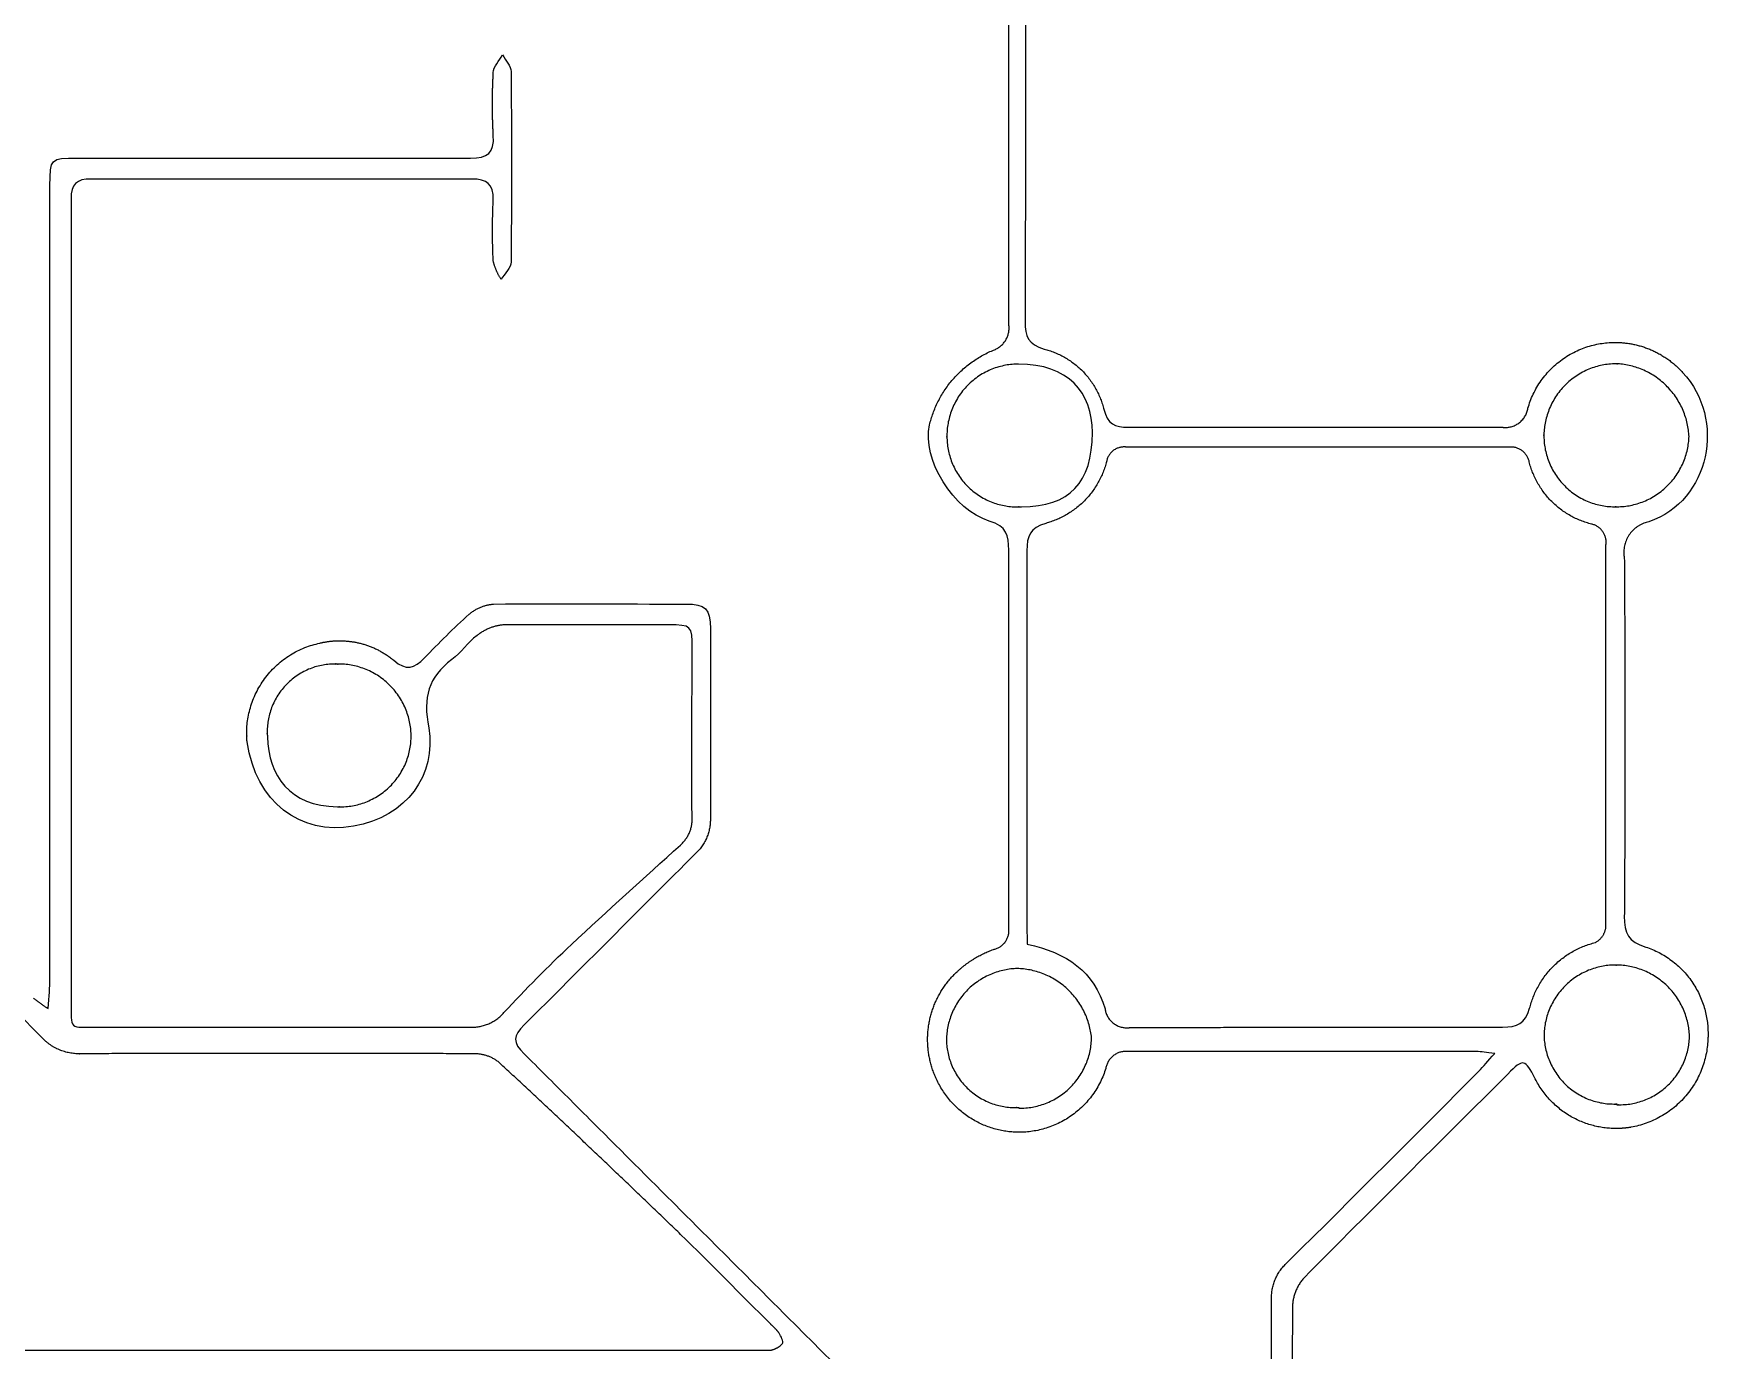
# Model space of a CAD drawing. Header units: millimetres. Extents: x -2315 to 326, y -226 to 400.
# Drawn here: x 161.16 to 170.83, y -127.83 to -120.25 of the extents above; entities that cross this region are included whole.
import ezdxf

# ---------------------------------------------------------------- set-up
doc = ezdxf.new("R2010")
doc.units = ezdxf.units.MM
doc.layers.add('Layer 03', color=5, linetype='Continuous', true_color=0x0000ff)

msp = doc.modelspace()

# ---------------------------------------------------------------- linework, layer by layer
at = {"layer": 'Layer 03'}
for p, q in [((170.2837, -122.973), (170.2804, -122.973)), ((170.2837, -122.973), (170.2804, -122.973)), ((166.8889, -125.3779), (166.8914, -125.4935)), ((166.8889, -125.3779), (166.8914, -125.4935)), ((166.8427, -126.434), (166.8427, -126.4382)), ((166.8427, -126.434), (166.8427, -126.4382)), ((170.2887, -126.4139), (170.2887, -126.4181)), ((170.2887, -126.4139), (170.2887, -126.4181))]:
    msp.add_line(p, q, dxfattribs=at)
for points, degree in [([(166.7858, -121.9277), (166.7858, -120.335), (166.7858, -118.7424)], 2), ([(166.7858, -121.9277), (166.7858, -120.335), (166.7858, -118.7424)], 2), ([(166.8788, -118.7382), (166.8838, -120.3225), (166.8788, -121.9067)], 2), ([(166.8788, -118.7382), (166.8838, -120.3225), (166.8788, -121.9067)], 2), ([(163.8142, -120.4717), (163.8142, -120.4365), (163.8486, -120.4029), (163.867, -120.3694)], 3), ([(163.8142, -120.4717), (163.8142, -120.4365), (163.8486, -120.4029), (163.867, -120.3694)], 3), ([(163.867, -120.3694), (163.8846, -120.4013), (163.9156, -120.4331), (163.9165, -120.4658)], 3), ([(163.867, -120.3694), (163.8846, -120.4013), (163.9156, -120.4331), (163.9165, -120.4658)], 3), ([(163.9165, -120.4658), (163.9215, -121.014), (163.9165, -121.5614)], 2), ([(163.9165, -120.4658), (163.9215, -121.014), (163.9165, -121.5614)], 2), ([(163.6818, -120.9645), (163.7832, -120.9645), (163.8201, -120.9344), (163.8142, -120.8329)], 3), ([(163.6818, -120.9645), (163.7832, -120.9645), (163.8201, -120.9344), (163.8142, -120.8329)], 3), ([(161.2593, -121.1246), (161.2593, -120.9645), (161.2593, -120.9645), (161.4185, -120.9645)], 3), ([(161.2593, -121.1246), (161.2593, -120.9645), (161.2593, -120.9645), (161.4185, -120.9645)], 3), ([(161.4185, -120.9645), (162.1729, -120.9645), (162.9274, -120.9645), (163.6818, -120.9645)], 3), ([(161.4185, -120.9645), (162.1729, -120.9645), (162.9274, -120.9645), (163.6818, -120.9645)], 3), ([(161.2593, -125.6914), (161.2593, -123.408), (161.2593, -121.1246)], 2), ([(161.2593, -125.6914), (161.2593, -123.408), (161.2593, -121.1246)], 2), ([(161.4965, -121.0844), (161.4127, -121.0844), (161.38, -121.1121), (161.3808, -121.2009)], 3), ([(161.4965, -121.0844), (161.4127, -121.0844), (161.38, -121.1121), (161.3808, -121.2009)], 3), ([(163.6893, -121.0844), (162.5929, -121.0844), (161.4965, -121.0844)], 2), ([(163.6893, -121.0844), (162.5929, -121.0844), (161.4965, -121.0844)], 2), ([(163.8142, -121.206), (163.8142, -121.1121), (163.779, -121.0844), (163.6893, -121.0844)], 3), ([(163.8142, -121.206), (163.8142, -121.1121), (163.779, -121.0844), (163.6893, -121.0844)], 3), ([(161.3808, -121.2009), (161.3808, -121.6636), (161.3808, -122.123), (161.3808, -122.589)], 3), ([(161.3808, -121.2009), (161.3808, -121.6636), (161.3808, -122.123), (161.3808, -122.589)], 3), ([(163.8142, -121.558), (163.8083, -121.4407), (163.8083, -121.3233), (163.8142, -121.206)], 3), ([(163.8142, -121.558), (163.8083, -121.4407), (163.8083, -121.3233), (163.8142, -121.206)], 3), ([(163.9165, -121.5614), (163.9165, -121.5957), (163.8796, -121.6293), (163.8595, -121.6628)], 3), ([(163.9165, -121.5614), (163.9165, -121.5957), (163.8796, -121.6293), (163.8595, -121.6628)], 3), ([(166.8788, -121.9067), (166.8788, -121.9905), (166.8972, -122.0375), (166.9886, -122.0643)], 3), ([(166.8788, -121.9067), (166.8788, -121.9905), (166.8972, -122.0375), (166.9886, -122.0643)], 3), ([(167.2669, -122.5455), (167.2669, -122.3141), (167.1261, -122.1506), (166.8411, -122.1506)], 3), ([(167.2669, -122.5455), (167.2669, -122.3141), (167.1261, -122.1506), (166.8411, -122.1506)], 3), ([(170.6685, -122.1993), (170.9199, -122.4683), (170.826, -122.9394), (170.474, -123.0593)], 3), ([(170.6685, -122.1993), (170.9199, -122.4683), (170.826, -122.9394), (170.474, -123.0593)], 3), ([(167.3323, -122.4113), (167.3541, -122.4952), (167.396, -122.5153), (167.4748, -122.5144)], 3), ([(167.3323, -122.4113), (167.3541, -122.4952), (167.396, -122.5153), (167.4748, -122.5144)], 3), ([(166.6726, -123.0551), (166.4681, -122.9947), (166.2828, -122.6997), (166.3281, -122.501)], 3), ([(166.6726, -123.0551), (166.4681, -122.9947), (166.2828, -122.6997), (166.3281, -122.501)], 3), ([(167.4748, -122.5144), (168.5511, -122.5144), (169.6274, -122.5144)], 2), ([(167.4748, -122.5144), (168.5511, -122.5144), (169.6274, -122.5144)], 2), ([(161.3808, -122.589), (161.3808, -124.2035), (161.3808, -125.8179)], 2), ([(161.3808, -122.589), (161.3808, -124.2035), (161.3808, -125.8179)], 2), ([(166.8578, -122.973), (167.137, -122.973), (167.2652, -122.8346), (167.2669, -122.5455)], 3), ([(166.8578, -122.973), (167.137, -122.973), (167.2652, -122.8346), (167.2669, -122.5455)], 3), ([(169.6659, -122.6293), (168.5645, -122.6293), (167.4639, -122.6293)], 2), ([(169.6659, -122.6293), (168.5645, -122.6293), (167.4639, -122.6293)], 2), ([(166.7849, -123.2228), (166.7849, -123.1389), (166.7732, -123.0844), (166.6726, -123.0551)], 3), ([(166.7849, -123.2228), (166.7849, -123.1389), (166.7732, -123.0844), (166.6726, -123.0551)], 3), ([(166.9978, -123.0685), (166.9081, -123.0937), (166.8889, -123.1406), (166.8889, -123.2261)], 3), ([(166.9978, -123.0685), (166.9081, -123.0937), (166.8889, -123.1406), (166.8889, -123.2261)], 3), ([(170.2267, -125.3929), (170.2267, -124.6586), (170.2267, -123.9252), (170.2267, -123.1909)], 3), ([(170.2267, -125.3929), (170.2267, -124.6586), (170.2267, -123.9252), (170.2267, -123.1909)], 3), ([(166.7849, -124.7316), (166.7849, -124.2286), (166.7849, -123.7257), (166.7849, -123.2228)], 3), ([(166.7849, -124.7316), (166.7849, -124.2286), (166.7849, -123.7257), (166.7849, -123.2228)], 3), ([(166.8889, -123.2261), (166.8889, -123.9436), (166.8889, -124.6603), (166.8889, -125.3779)], 3), ([(166.8889, -123.2261), (166.8889, -123.9436), (166.8889, -124.6603), (166.8889, -125.3779)], 3), ([(170.3323, -123.2689), (170.3399, -124.2999), (170.3323, -125.3309)], 2), ([(170.3323, -123.2689), (170.3399, -124.2999), (170.3323, -125.3309)], 2), ([(163.815, -123.5337), (164.1839, -123.5287), (164.5535, -123.5337), (164.9224, -123.5337)], 3), ([(163.815, -123.5337), (164.1839, -123.5287), (164.5535, -123.5337), (164.9224, -123.5337)], 3), ([(164.9224, -123.5337), (165.0389, -123.5337), (165.064, -123.5589), (165.0649, -123.6754)], 3), ([(164.9224, -123.5337), (165.0389, -123.5337), (165.064, -123.5589), (165.0649, -123.6754)], 3), ([(163.4169, -123.8439), (163.5007, -123.7601), (163.5845, -123.6695), (163.6751, -123.5924)], 3), ([(163.4169, -123.8439), (163.5007, -123.7601), (163.5845, -123.6695), (163.6751, -123.5924)], 3), ([(164.8243, -123.6536), (164.5058, -123.6536), (164.1872, -123.6536), (163.8687, -123.6536)], 3), ([(164.8243, -123.6536), (164.5058, -123.6536), (164.1872, -123.6536), (163.8687, -123.6536)], 3), ([(164.9601, -123.7886), (164.9601, -123.657), (164.9559, -123.6536), (164.8243, -123.6536)], 3), ([(164.9601, -123.7886), (164.9601, -123.657), (164.9559, -123.6536), (164.8243, -123.6536)], 3), ([(165.0649, -123.6754), (165.0649, -124.0375), (165.0649, -124.3996), (165.0649, -124.7651)], 3), ([(165.0649, -123.6754), (165.0649, -124.0375), (165.0649, -124.3996), (165.0649, -124.7651)], 3), ([(163.7203, -123.7148), (163.6667, -123.7534), (163.6281, -123.8137), (163.5753, -123.8531)], 3), ([(163.7203, -123.7148), (163.6667, -123.7534), (163.6281, -123.8137), (163.5753, -123.8531)], 3), ([(163.24, -123.8573), (163.3129, -123.9193), (163.359, -123.9051), (163.4169, -123.8439)], 3), ([(163.24, -123.8573), (163.3129, -123.9193), (163.359, -123.9051), (163.4169, -123.8439)], 3), ([(163.5753, -123.8531), (163.4387, -123.9562), (163.4077, -124.0694), (163.442, -124.2471)], 3), ([(163.5753, -123.8531), (163.4387, -123.9562), (163.4077, -124.0694), (163.442, -124.2471)], 3), ([(164.9601, -124.7542), (164.9542, -124.4332), (164.9601, -124.1104), (164.9601, -123.7886)], 3), ([(164.9601, -124.7542), (164.9542, -124.4332), (164.9601, -124.1104), (164.9601, -123.7886)], 3), ([(163.442, -124.2471), (163.4873, -124.5153), (163.3163, -124.7601), (163.0087, -124.8137)], 3), ([(163.442, -124.2471), (163.4873, -124.5153), (163.3163, -124.7601), (163.0087, -124.8137)], 3), ([(163.0087, -124.8137), (162.701, -124.8674), (162.4462, -124.6729), (162.3951, -124.3275)], 3), ([(163.0087, -124.8137), (162.701, -124.8674), (162.4462, -124.6729), (162.3951, -124.3275)], 3), ([(162.5124, -124.2982), (162.5183, -124.5229), (162.639, -124.698), (162.9165, -124.7014)], 3), ([(162.5124, -124.2982), (162.5183, -124.5229), (162.639, -124.698), (162.9165, -124.7014)], 3), ([(161.2098, -126.0283), (160.6926, -125.5028), (160.1721, -124.9805), (159.654, -124.455)], 3), ([(161.2098, -126.0283), (160.6926, -125.5028), (160.1721, -124.9805), (159.654, -124.455)], 3), ([(166.7849, -125.4022), (166.7849, -125.1775), (166.7849, -124.9529), (166.7849, -124.7316)], 3), ([(166.7849, -125.4022), (166.7849, -125.1775), (166.7849, -124.9529), (166.7849, -124.7316)], 3), ([(164.2652, -125.4952), (164.4714, -125.3007), (164.6843, -125.1113), (164.8922, -124.9219)], 3), ([(164.2652, -125.4952), (164.4714, -125.3007), (164.6843, -125.1113), (164.8922, -124.9219)], 3), ([(164.981, -124.9696), (164.6508, -125.2974), (164.3239, -125.6302), (163.9919, -125.9571)], 3), ([(164.981, -124.9696), (164.6508, -125.2974), (164.3239, -125.6302), (163.9919, -125.9571)], 3), ([(170.3323, -125.3309), (170.3323, -125.429), (170.3541, -125.481), (170.4572, -125.5095)], 3), ([(170.3323, -125.3309), (170.3323, -125.429), (170.3541, -125.481), (170.4572, -125.5095)], 3), ([(163.8754, -125.8875), (164.002, -125.7534), (164.1269, -125.6218), (164.2652, -125.4952)], 3), ([(163.8754, -125.8875), (164.002, -125.7534), (164.1269, -125.6218), (164.2652, -125.4952)], 3), ([(166.8914, -125.4935), (167.1185, -125.5413), (167.2786, -125.6511), (167.3398, -125.8657)], 3), ([(166.8914, -125.4935), (167.1185, -125.5413), (167.2786, -125.6511), (167.3398, -125.8657)], 3), ([(161.2484, -125.864), (161.2534, -125.7928), (161.2593, -125.7425), (161.2593, -125.6914)], 3), ([(161.2484, -125.864), (161.2534, -125.7928), (161.2593, -125.7425), (161.2593, -125.6914)], 3), ([(161.3808, -125.8179), (161.3808, -125.9923), (161.3666, -125.9713), (161.5392, -125.9713)], 3), ([(161.3808, -125.8179), (161.3808, -125.9923), (161.3666, -125.9713), (161.5392, -125.9713)], 3), ([(169.6307, -125.9713), (169.7145, -125.9713), (169.7615, -125.9512), (169.7866, -125.8624)], 3), ([(169.6307, -125.9713), (169.7145, -125.9713), (169.7615, -125.9512), (169.7866, -125.8624)], 3), ([(161.5392, -125.9713), (162.2534, -125.9713), (162.9642, -125.9713), (163.6818, -125.9713)], 3), ([(161.5392, -125.9713), (162.2534, -125.9713), (162.9642, -125.9713), (163.6818, -125.9713)], 3), ([(163.9919, -125.9571), (163.9265, -126.0208), (163.9249, -126.0602), (163.9919, -126.1247)], 3), ([(163.9919, -125.9571), (163.9265, -126.0208), (163.9249, -126.0602), (163.9919, -126.1247)], 3), ([(167.4874, -125.973), (168.5578, -125.9713), (169.6307, -125.9713)], 2), ([(167.4874, -125.973), (168.5578, -125.9713), (169.6307, -125.9713)], 2), ([(163.7019, -126.1247), (162.5703, -126.1197), (161.4386, -126.1247)], 2), ([(163.7019, -126.1247), (162.5703, -126.1197), (161.4386, -126.1247)], 2), ([(164.893, -127.165), (164.3725, -126.662), (163.8452, -126.1725)], 2), ([(164.893, -127.165), (164.3725, -126.662), (163.8452, -126.1725)], 2), ([(163.9919, -126.1247), (165.9986, -128.1289), (168.0029, -130.1365)], 2), ([(163.9919, -126.1247), (165.9986, -128.1289), (168.0029, -130.1365)], 2), ([(169.4798, -126.1121), (168.8092, -126.1121), (168.1454, -126.1121), (167.4781, -126.1121)], 3), ([(169.4798, -126.1121), (168.8092, -126.1121), (168.1454, -126.1121), (167.4781, -126.1121)], 3), ([(169.5855, -126.1222), (169.536, -126.1172), (169.5075, -126.1121), (169.4798, -126.1121)], 3), ([(169.5855, -126.1222), (169.536, -126.1172), (169.5075, -126.1121), (169.4798, -126.1121)], 3), ([(169.4941, -126.2253), (169.5209, -126.1976), (169.5452, -126.1675), (169.5855, -126.1222)], 3), ([(169.4941, -126.2253), (169.5209, -126.1976), (169.5452, -126.1675), (169.5855, -126.1222)], 3), ([(169.8193, -126.2697), (169.7598, -126.1532), (169.7506, -126.1507), (169.6609, -126.2412)], 3), ([(169.8193, -126.2697), (169.7598, -126.1532), (169.7506, -126.1507), (169.6609, -126.2412)], 3), ([(168.3834, -127.3335), (168.7556, -126.9663), (169.1244, -126.595), (169.4941, -126.2253)], 3), ([(168.3834, -127.3335), (168.7556, -126.9663), (169.1244, -126.595), (169.4941, -126.2253)], 3), ([(169.6609, -126.2412), (169.2694, -126.6319), (168.8771, -127.0216), (168.4874, -127.4148)], 3), ([(169.6609, -126.2412), (169.2694, -126.6319), (168.8771, -127.0216), (168.4874, -127.4148)], 3), ([(165.4127, -127.683), (165.2392, -127.5103), (165.069, -127.3343), (164.893, -127.165)], 3), ([(165.4127, -127.683), (165.2392, -127.5103), (165.069, -127.3343), (164.893, -127.165)], 3), ([(168.2996, -130.2413), (168.2996, -128.8934), (168.2996, -127.5455)], 2), ([(168.2996, -130.2413), (168.2996, -128.8934), (168.2996, -127.5455)], 2), ([(168.4195, -127.5824), (168.4144, -129.1751), (168.4195, -130.761)], 2), ([(168.4195, -127.5824), (168.4144, -129.1751), (168.4195, -130.761)], 2), ([(165.4806, -127.7945), (165.4882, -127.7827), (165.4722, -127.7526), (165.4613, -127.7341)], 3), ([(165.4806, -127.7945), (165.4882, -127.7827), (165.4722, -127.7526), (165.4613, -127.7341)], 3), ([(158.8393, -127.8314), (162.0983, -127.8314), (165.3566, -127.8314)], 2), ([(158.8393, -127.8314), (162.0983, -127.8314), (165.3566, -127.8314)], 2)]:
    msp.add_open_spline(points, degree=degree, dxfattribs=at)
for points, weights, knots in [([(163.8142, -120.8329), (163.8092, -120.7427), (163.8092, -120.6523), (163.8092, -120.5619), (163.8142, -120.4717)], [0.978085202279, 0.988598796234, 1, 0.988598796234, 0.978085202279], [-3.2027377, -3.2027377, -3.2027377, -3.1415927, -3.1415927, -3.0804476, -3.0804476, -3.0804476]), ([(163.8142, -120.8329), (163.8092, -120.7427), (163.8092, -120.6523), (163.8092, -120.5619), (163.8142, -120.4717)], [0.978085202279, 0.988598796234, 1, 0.988598796234, 0.978085202279], [-3.2027377, -3.2027377, -3.2027377, -3.1415927, -3.1415927, -3.0804476, -3.0804476, -3.0804476]), ([(169.7766, -122.4055), (169.8849, -122.026), (170.2795, -122.026), (170.5126, -122.026), (170.6685, -122.1993)], [0.910928192662, 0.761889083318, 1, 0.844192793167, 0.854151702733], [-2.847793, -2.847793, -2.847793, -1.570796, -1.570796, -0.735197, -0.735197, -0.735197]), ([(169.7766, -122.4055), (169.8849, -122.026), (170.2795, -122.026), (170.5126, -122.026), (170.6685, -122.1993)], [0.910928192662, 0.761889083318, 1, 0.844192793167, 0.854151702733], [-2.847793, -2.847793, -2.847793, -1.570796, -1.570796, -0.735197, -0.735197, -0.735197]), ([(166.8411, -122.1506), (166.4284, -122.1512), (166.4284, -122.5639), (166.4284, -122.571), (166.4287, -122.5781)], [0.999406938288, 0.707403612865, 1, 0.992906723624, 0.986157016621], [1.572388, 1.572388, 1.572388, 3.141593, 3.141593, 3.179634, 3.179634, 3.179634]), ([(166.8411, -122.1506), (166.4284, -122.1512), (166.4284, -122.5639), (166.4284, -122.571), (166.4287, -122.5781)], [0.999406938288, 0.707403612865, 1, 0.992906723624, 0.986157016621], [1.572388, 1.572388, 1.572388, 3.141593, 3.141593, 3.179634, 3.179634, 3.179634]), ([(170.2946, -122.149), (170.2912, -122.1489), (170.2877, -122.1489), (169.8801, -122.1489), (169.8688, -122.5564)], [0.993312387066, 0.996617121733, 1, 0.712845949693, 0.988746578095], [1.552654, 1.552654, 1.552654, 1.570796, 1.570796, 3.110813, 3.110813, 3.110813]), ([(170.2946, -122.149), (170.2912, -122.1489), (170.2877, -122.1489), (169.8801, -122.1489), (169.8688, -122.5564)], [0.993312387066, 0.996617121733, 1, 0.712845949693, 0.988746578095], [1.552654, 1.552654, 1.552654, 1.570796, 1.570796, 3.110813, 3.110813, 3.110813]), ([(169.6274, -122.5144), (169.637, -122.5159), (169.6467, -122.5159), (169.7585, -122.5159), (169.7766, -122.4055)], [0.946675496791, 0.970332741137, 1, 0.739607059289, 0.942212093381], [4.553282, 4.553282, 4.553282, 4.712389, 4.712389, 6.108885, 6.108885, 6.108885]), ([(169.6274, -122.5144), (169.637, -122.5159), (169.6467, -122.5159), (169.7585, -122.5159), (169.7766, -122.4055)], [0.946675496791, 0.970332741137, 1, 0.739607059289, 0.942212093381], [4.553282, 4.553282, 4.553282, 4.712389, 4.712389, 6.108885, 6.108885, 6.108885]), ([(166.4287, -122.5781), (166.4386, -122.9736), (166.8342, -122.9736), (166.846, -122.9736), (166.8578, -122.973)], [0.989811828816, 0.71229268735, 1, 0.988086456984, 0.97714208975], [3.169405, 3.169405, 3.169405, 4.712389, 4.712389, 4.776282, 4.776282, 4.776282]), ([(166.4287, -122.5781), (166.4386, -122.9736), (166.8342, -122.9736), (166.846, -122.9736), (166.8578, -122.973)], [0.989811828816, 0.71229268735, 1, 0.988086456984, 0.97714208975], [3.169405, 3.169405, 3.169405, 4.712389, 4.712389, 4.776282, 4.776282, 4.776282]), ([(169.8688, -122.5564), (169.8687, -122.5597), (169.8687, -122.5631), (169.8687, -122.973), (170.2786, -122.973), (170.2812, -122.973), (170.2837, -122.973)], [0.993292875382, 0.996607134856, 1, 0.707106781187, 1, 0.997437318902, 0.994919482369], [3.123397, 3.123397, 3.123397, 3.141593, 3.141593, 4.712389, 4.712389, 4.726133, 4.726133, 4.726133]), ([(169.8688, -122.5564), (169.8687, -122.5597), (169.8687, -122.5631), (169.8687, -122.973), (170.2786, -122.973), (170.2812, -122.973), (170.2837, -122.973)], [0.993292875382, 0.996607134856, 1, 0.707106781187, 1, 0.997437318902, 0.994919482369], [3.123397, 3.123397, 3.123397, 3.141593, 3.141593, 4.712389, 4.712389, 4.726133, 4.726133, 4.726133]), ([(170.2804, -122.973), (170.2834, -122.973), (170.2865, -122.973), (170.6916, -122.973), (170.7053, -122.5681)], [0.994042717232, 0.996990434428, 1, 0.714079471385, 0.986386606864], [4.696249, 4.696249, 4.696249, 4.712389, 4.712389, 6.245791, 6.245791, 6.245791]), ([(170.2804, -122.973), (170.2834, -122.973), (170.2865, -122.973), (170.6916, -122.973), (170.7053, -122.5681)], [0.994042717232, 0.996990434428, 1, 0.714079471385, 0.986386606864], [4.696249, 4.696249, 4.696249, 4.712389, 4.712389, 6.245791, 6.245791, 6.245791]), ([(167.4639, -122.6293), (167.4565, -122.6282), (167.449, -122.6282), (167.3628, -122.6282), (167.3482, -122.7131)], [0.947048990177, 0.970566695621, 1, 0.741292072472, 0.939609350491], [1.412945, 1.412945, 1.412945, 1.570796, 1.570796, 2.958256, 2.958256, 2.958256]), ([(167.4639, -122.6293), (167.4565, -122.6282), (167.449, -122.6282), (167.3628, -122.6282), (167.3482, -122.7131)], [0.947048990177, 0.970566695621, 1, 0.741292072472, 0.939609350491], [1.412945, 1.412945, 1.412945, 1.570796, 1.570796, 2.958256, 2.958256, 2.958256]), ([(169.7841, -122.7131), (169.7658, -122.6285), (169.6792, -122.6285), (169.6726, -122.6285), (169.6659, -122.6293)], [0.9275743886, 0.749437473544, 1, 0.97485104614, 0.954020866766], [0.227021, 0.227021, 0.227021, 1.570796, 1.570796, 1.705671, 1.705671, 1.705671]), ([(169.7841, -122.7131), (169.7658, -122.6285), (169.6792, -122.6285), (169.6726, -122.6285), (169.6659, -122.6293)], [0.9275743886, 0.749437473544, 1, 0.97485104614, 0.954020866766], [0.227021, 0.227021, 0.227021, 1.570796, 1.570796, 1.705671, 1.705671, 1.705671]), ([(170.474, -123.0593), (170.3293, -123.0884), (170.3293, -123.236), (170.3293, -123.2526), (170.3323, -123.2689)], [0.931497275356, 0.746714176596, 1, 0.963297849895, 0.935793917678], [1.783212, 1.783212, 1.783212, 3.141593, 3.141593, 3.338428, 3.338428, 3.338428]), ([(170.474, -123.0593), (170.3293, -123.0884), (170.3293, -123.236), (170.3293, -123.2526), (170.3323, -123.2689)], [0.931497275356, 0.746714176596, 1, 0.963297849895, 0.935793917678], [1.783212, 1.783212, 1.783212, 3.141593, 3.141593, 3.338428, 3.338428, 3.338428]), ([(162.3951, -124.3275), (162.3929, -124.3033), (162.3929, -124.279), (162.3929, -123.8482), (162.8142, -123.7584)], [0.96518564705, 0.981413335293, 1, 0.748927236058, 0.92830167092], [-3.241274, -3.241274, -3.241274, -3.141593, -3.141593, -1.795081, -1.795081, -1.795081]), ([(162.3951, -124.3275), (162.3929, -124.3033), (162.3929, -124.279), (162.3929, -123.8482), (162.8142, -123.7584)], [0.96518564705, 0.981413335293, 1, 0.748927236058, 0.92830167092], [-3.241274, -3.241274, -3.241274, -3.141593, -3.141593, -1.795081, -1.795081, -1.795081]), ([(162.8142, -123.7584), (162.8704, -123.7449), (162.9282, -123.7449), (163.1044, -123.7449), (163.24, -123.8573)], [0.921481092314, 0.953291956864, 1, 0.870084125638, 0.855419362105], [-1.8212932, -1.8212932, -1.8212932, -1.5707963, -1.5707963, -0.8740531, -0.8740531, -0.8740531]), ([(162.8142, -123.7584), (162.8704, -123.7449), (162.9282, -123.7449), (163.1044, -123.7449), (163.24, -123.8573)], [0.921481092314, 0.953291956864, 1, 0.870084125638, 0.855419362105], [-1.8212932, -1.8212932, -1.8212932, -1.5707963, -1.5707963, -0.8740531, -0.8740531, -0.8740531]), ([(162.9156, -123.8791), (162.9084, -123.8788), (162.9011, -123.8788), (162.5113, -123.8788), (162.5113, -124.2686), (162.5113, -124.2834), (162.5124, -124.2982)], [0.985065269655, 0.992331878787, 1, 0.707106781187, 1, 0.984488833644, 0.970620561465], [1.529672, 1.529672, 1.529672, 1.570796, 1.570796, 3.141593, 3.141593, 3.22478, 3.22478, 3.22478]), ([(162.9156, -123.8791), (162.9084, -123.8788), (162.9011, -123.8788), (162.5113, -123.8788), (162.5113, -124.2686), (162.5113, -124.2834), (162.5124, -124.2982)], [0.985065269655, 0.992331878787, 1, 0.707106781187, 1, 0.984488833644, 0.970620561465], [1.529672, 1.529672, 1.529672, 1.570796, 1.570796, 3.141593, 3.141593, 3.22478, 3.22478, 3.22478]), ([(163.3406, -124.2873), (163.33, -123.879), (162.9216, -123.879), (162.9186, -123.879), (162.9156, -123.8791)], [0.98952286632, 0.712442552232, 1, 0.997039680516, 0.994139201894], [0.028616, 0.028616, 0.028616, 1.570796, 1.570796, 1.586673, 1.586673, 1.586673]), ([(163.3406, -124.2873), (163.33, -123.879), (162.9216, -123.879), (162.9186, -123.879), (162.9156, -123.8791)], [0.98952286632, 0.712442552232, 1, 0.997039680516, 0.994139201894], [0.028616, 0.028616, 0.028616, 1.570796, 1.570796, 1.586673, 1.586673, 1.586673]), ([(162.9165, -124.7014), (162.924, -124.7017), (162.9316, -124.7017), (163.3406, -124.7017), (163.3406, -124.2926)], [0.98519246014, 0.992398971728, 1, 0.707106781187, 1], [4.671624, 4.671624, 4.671624, 4.712389, 4.712389, 6.283185, 6.283185, 6.283185]), ([(162.9165, -124.7014), (162.924, -124.7017), (162.9316, -124.7017), (163.3406, -124.7017), (163.3406, -124.2926)], [0.98519246014, 0.992398971728, 1, 0.707106781187, 1], [4.671624, 4.671624, 4.671624, 4.712389, 4.712389, 6.283185, 6.283185, 6.283185]), ([(166.3683, -126.2706), (166.3172, -126.1622), (166.3172, -126.0424), (166.3172, -125.8105), (166.4865, -125.652)], [0.879398234278, 0.915074848055, 1, 0.847719965332, 0.853785754118], [-3.597049, -3.597049, -3.597049, -3.141593, -3.141593, -2.32491, -2.32491, -2.32491]), ([(166.3683, -126.2706), (166.3172, -126.1622), (166.3172, -126.0424), (166.3172, -125.8105), (166.4865, -125.652)], [0.879398234278, 0.915074848055, 1, 0.847719965332, 0.853785754118], [-3.597049, -3.597049, -3.597049, -3.141593, -3.141593, -2.32491, -2.32491, -2.32491]), ([(170.2887, -125.6134), (170.2852, -125.6133), (170.2818, -125.6133), (169.8841, -125.6133), (169.8696, -126.0107)], [0.993096994488, 0.996506836354, 1, 0.714600128362, 0.985396723552], [1.552062, 1.552062, 1.552062, 1.570796, 1.570796, 3.101406, 3.101406, 3.101406]), ([(170.2887, -125.6134), (170.2852, -125.6133), (170.2818, -125.6133), (169.8841, -125.6133), (169.8696, -126.0107)], [0.993096994488, 0.996506836354, 1, 0.714600128362, 0.985396723552], [1.552062, 1.552062, 1.552062, 1.570796, 1.570796, 3.101406, 3.101406, 3.101406]), ([(163.6818, -125.9713), (163.6865, -125.9715), (163.6912, -125.9715), (163.8025, -125.9715), (163.8754, -125.8875)], [0.984518574788, 0.992043127309, 1, 0.841101231741, 0.854612180965], [4.669716, 4.669716, 4.669716, 4.712389, 4.712389, 5.5645685, 5.5645685, 5.5645685]), ([(163.6818, -125.9713), (163.6865, -125.9715), (163.6912, -125.9715), (163.8025, -125.9715), (163.8754, -125.8875)], [0.984518574788, 0.992043127309, 1, 0.841101231741, 0.854612180965], [4.669716, 4.669716, 4.669716, 4.712389, 4.712389, 5.5645685, 5.5645685, 5.5645685]), ([(167.3398, -125.8657), (167.3549, -125.975), (167.4652, -125.975), (167.4764, -125.975), (167.4874, -125.973)], [0.949845719433, 0.734802874508, 1, 0.964766184308, 0.938009326692], [3.290128, 3.290128, 3.290128, 4.712389, 4.712389, 4.901349, 4.901349, 4.901349]), ([(167.3398, -125.8657), (167.3549, -125.975), (167.4652, -125.975), (167.4764, -125.975), (167.4874, -125.973)], [0.949845719433, 0.734802874508, 1, 0.964766184308, 0.938009326692], [3.290128, 3.290128, 3.290128, 4.712389, 4.712389, 4.901349, 4.901349, 4.901349]), ([(161.4386, -126.1247), (161.433, -126.1249), (161.4274, -126.1249), (161.2972, -126.1249), (161.2098, -126.0283)], [0.984690414329, 0.992133953782, 1, 0.844668261362, 0.854092464333], [-4.7545749, -4.7545749, -4.7545749, -4.712389, -4.712389, -3.8793396, -3.8793396, -3.8793396]), ([(161.4386, -126.1247), (161.433, -126.1249), (161.4274, -126.1249), (161.2972, -126.1249), (161.2098, -126.0283)], [0.984690414329, 0.992133953782, 1, 0.844668261362, 0.854092464333], [-4.7545749, -4.7545749, -4.7545749, -4.712389, -4.712389, -3.8793396, -3.8793396, -3.8793396]), ([(166.4253, -126.0417), (166.4298, -126.4345), (166.8226, -126.4345), (166.8327, -126.4345), (166.8427, -126.434)], [0.995338068997, 0.709456598755, 1, 0.989602672606, 0.979943528346], [3.154195, 3.154195, 3.154195, 4.712389, 4.712389, 4.76815, 4.76815, 4.76815]), ([(166.4253, -126.0417), (166.4298, -126.4345), (166.8226, -126.4345), (166.8327, -126.4345), (166.8427, -126.434)], [0.995338068997, 0.709456598755, 1, 0.989602672606, 0.979943528346], [3.154195, 3.154195, 3.154195, 4.712389, 4.712389, 4.76815, 4.76815, 4.76815]), ([(166.8427, -126.4382), (166.8453, -126.4383), (166.8479, -126.4383), (167.2537, -126.4383), (167.2619, -126.0325)], [0.994942125615, 0.99744884171, 1, 0.711266482931, 0.991798749595], [4.698707, 4.698707, 4.698707, 4.712389, 4.712389, 6.260877, 6.260877, 6.260877]), ([(166.8427, -126.4382), (166.8453, -126.4383), (166.8479, -126.4383), (167.2537, -126.4383), (167.2619, -126.0325)], [0.994942125615, 0.99744884171, 1, 0.711266482931, 0.991798749595], [4.698707, 4.698707, 4.698707, 4.712389, 4.712389, 6.260877, 6.260877, 6.260877]), ([(169.8696, -126.0107), (169.8702, -126.4142), (170.2736, -126.4142), (170.2812, -126.4142), (170.2887, -126.4139)], [0.999430300681, 0.707391908413, 1, 0.992322231059, 0.985046985168], [3.143122, 3.143122, 3.143122, 4.712389, 4.712389, 4.753565, 4.753565, 4.753565]), ([(169.8696, -126.0107), (169.8702, -126.4142), (170.2736, -126.4142), (170.2812, -126.4142), (170.2887, -126.4139)], [0.999430300681, 0.707391908413, 1, 0.992322231059, 0.985046985168], [3.143122, 3.143122, 3.143122, 4.712389, 4.712389, 4.753565, 4.753565, 4.753565]), ([(170.2887, -126.4181), (170.2963, -126.4184), (170.3039, -126.4184), (170.7015, -126.4184), (170.7079, -126.0208)], [0.984998477907, 0.992296633168, 1, 0.710388197127, 0.993510694509], [4.671076, 4.671076, 4.671076, 4.712389, 4.712389, 6.265587, 6.265587, 6.265587]), ([(170.2887, -126.4181), (170.2963, -126.4184), (170.3039, -126.4184), (170.7015, -126.4184), (170.7079, -126.0208)], [0.984998477907, 0.992296633168, 1, 0.710388197127, 0.993510694509], [4.671076, 4.671076, 4.671076, 4.712389, 4.712389, 6.265587, 6.265587, 6.265587]), ([(163.8452, -126.1725), (163.7843, -126.1247), (163.7069, -126.1247), (163.7044, -126.1247), (163.7019, -126.1247)], [0.856599622529, 0.874674714854, 1, 0.995349483899, 0.990846648241], [0.8986725, 0.8986725, 0.8986725, 1.5707963, 1.5707963, 1.5957372, 1.5957372, 1.5957372]), ([(163.8452, -126.1725), (163.7843, -126.1247), (163.7069, -126.1247), (163.7044, -126.1247), (163.7019, -126.1247)], [0.856599622529, 0.874674714854, 1, 0.995349483899, 0.990846648241], [0.8986725, 0.8986725, 0.8986725, 1.5707963, 1.5707963, 1.5957372, 1.5957372, 1.5957372]), ([(167.4781, -126.1121), (167.469, -126.1107), (167.4597, -126.1107), (167.3605, -126.1107), (167.344, -126.2085)], [0.943562442792, 0.968364193702, 1, 0.740609165042, 0.940659525294], [1.401132, 1.401132, 1.401132, 1.570796, 1.570796, 2.961918, 2.961918, 2.961918]), ([(167.4781, -126.1121), (167.469, -126.1107), (167.4597, -126.1107), (167.3605, -126.1107), (167.344, -126.2085)], [0.943562442792, 0.968364193702, 1, 0.740609165042, 0.940659525294], [1.401132, 1.401132, 1.401132, 1.570796, 1.570796, 2.961918, 2.961918, 2.961918]), ([(167.344, -126.2085), (167.23, -126.5769), (166.8444, -126.5769), (166.5078, -126.5769), (166.3683, -126.2706)], [0.905817521697, 0.766066792798, 1, 0.78955040639, 0.881525236466], [-5.966981, -5.966981, -5.966981, -4.712389, -4.712389, -3.583741, -3.583741, -3.583741]), ([(167.344, -126.2085), (167.23, -126.5769), (166.8444, -126.5769), (166.5078, -126.5769), (166.3683, -126.2706)], [0.905817521697, 0.766066792798, 1, 0.78955040639, 0.881525236466], [-5.966981, -5.966981, -5.966981, -4.712389, -4.712389, -3.583741, -3.583741, -3.583741]), ([(170.3717, -126.548), (170.3284, -126.5554), (170.2844, -126.5554), (169.9641, -126.5554), (169.8193, -126.2697)], [0.940259497835, 0.966237974368, 1, 0.797172984587, 0.875259254555], [-4.893456, -4.893456, -4.893456, -4.712389, -4.712389, -3.624621, -3.624621, -3.624621]), ([(170.3717, -126.548), (170.3284, -126.5554), (170.2844, -126.5554), (169.9641, -126.5554), (169.8193, -126.2697)], [0.940259497835, 0.966237974368, 1, 0.797172984587, 0.875259254555], [-4.893456, -4.893456, -4.893456, -4.712389, -4.712389, -3.624621, -3.624621, -3.624621]), ([(168.2996, -127.5455), (168.2992, -127.5378), (168.2992, -127.5301), (168.2992, -127.4137), (168.3834, -127.3335)], [0.977648507668, 0.98836180702, 1, 0.849263858382, 0.853679034244], [-3.2040087, -3.2040087, -3.2040087, -3.1415927, -3.1415927, -2.3331896, -2.3331896, -2.3331896]), ([(168.2996, -127.5455), (168.2992, -127.5378), (168.2992, -127.5301), (168.2992, -127.4137), (168.3834, -127.3335)], [0.977648507668, 0.98836180702, 1, 0.849263858382, 0.853679034244], [-3.2040087, -3.2040087, -3.2040087, -3.1415927, -3.1415927, -2.3331896, -2.3331896, -2.3331896]), ([(165.3566, -127.8314), (165.3716, -127.8333), (165.3867, -127.8333), (165.4019, -127.8333), (165.4169, -127.8314)], [0.953718054817, 0.974668110829, 1, 0.974668110829, 0.953718054817], [4.5765332, 4.5765332, 4.5765332, 4.712389, 4.712389, 4.8482448, 4.8482448, 4.8482448]), ([(165.3566, -127.8314), (165.3716, -127.8333), (165.3867, -127.8333), (165.4019, -127.8333), (165.4169, -127.8314)], [0.953718054817, 0.974668110829, 1, 0.974668110829, 0.953718054817], [4.5765332, 4.5765332, 4.5765332, 4.712389, 4.712389, 4.8482448, 4.8482448, 4.8482448])]:
    msp.add_rational_spline(points, weights, degree=2, knots=knots, dxfattribs=at)
for points, weights in [([(163.8595, -121.6628), (163.8278, -121.6143), (163.8142, -121.558)], [0.862724430645, 0.878452395005, 0.921153184859]), ([(163.8595, -121.6628), (163.8278, -121.6143), (163.8142, -121.558)], [0.862724430645, 0.878452395005, 0.921153184859]), ([(166.7866, -121.9427), (166.7866, -121.9352), (166.7858, -121.9277)], [1, 0.9775468222, 0.958536163113]), ([(166.7866, -121.9427), (166.7866, -121.9352), (166.7858, -121.9277)], [1, 0.9775468222, 0.958536163113]), ([(166.6927, -122.0719), (166.7866, -122.0414), (166.7866, -121.9427)], [0.902826284817, 0.768607241212, 1]), ([(166.6927, -122.0719), (166.7866, -122.0414), (166.7866, -121.9427)], [0.902826284817, 0.768607241212, 1]), ([(166.3281, -122.501), (166.4022, -122.1945), (166.6927, -122.0719)], [0.921042726055, 0.806651624045, 0.886147809997]), ([(166.3281, -122.501), (166.4022, -122.1945), (166.6927, -122.0719)], [0.921042726055, 0.806651624045, 0.886147809997]), ([(166.9886, -122.0643), (167.2651, -122.1342), (167.3323, -122.4113)], [0.918412915361, 0.787463246199, 0.920897503916]), ([(166.9886, -122.0643), (167.2651, -122.1342), (167.3323, -122.4113)], [0.918412915361, 0.787463246199, 0.920897503916]), ([(170.7053, -122.5681), (170.6862, -122.1761), (170.2946, -122.149)], [0.980642672723, 0.730271480086, 0.973141991643]), ([(170.7053, -122.5681), (170.6862, -122.1761), (170.2946, -122.149)], [0.980642672723, 0.730271480086, 0.973141991643]), ([(167.3482, -122.7131), (167.2764, -122.9927), (166.9978, -123.0685)], [0.917426290179, 0.791465364983, 0.913906419017]), ([(167.3482, -122.7131), (167.2764, -122.9927), (166.9978, -123.0685)], [0.917426290179, 0.791465364983, 0.913906419017]), ([(170.1429, -123.0727), (169.8559, -123.0003), (169.7841, -122.7131)], [0.91846233966, 0.788348805578, 0.919054958069]), ([(170.1429, -123.0727), (169.8559, -123.0003), (169.7841, -122.7131)], [0.91846233966, 0.788348805578, 0.919054958069]), ([(170.2276, -123.1769), (170.2276, -123.0904), (170.1429, -123.0727)], [1, 0.748046607857, 0.929565264466]), ([(170.2276, -123.1769), (170.2276, -123.0904), (170.1429, -123.0727)], [1, 0.748046607857, 0.929565264466]), ([(170.2267, -123.1909), (170.2276, -123.1839), (170.2276, -123.1769)], [0.951670510866, 0.973423818926, 1]), ([(170.2267, -123.1909), (170.2276, -123.1839), (170.2276, -123.1769)], [0.951670510866, 0.973423818926, 1]), ([(163.6751, -123.5924), (163.7353, -123.5397), (163.815, -123.5337)], [0.854494136564, 0.864067563137, 0.971064204076]), ([(163.6751, -123.5924), (163.7353, -123.5397), (163.815, -123.5337)], [0.854494136564, 0.864067563137, 0.971064204076]), ([(163.8687, -123.6536), (163.7855, -123.6624), (163.7203, -123.7148)], [0.960237944737, 0.869985574879, 0.856084372539]), ([(163.8687, -123.6536), (163.7855, -123.6624), (163.7203, -123.7148)], [0.960237944737, 0.869985574879, 0.856084372539]), ([(163.3406, -124.2926), (163.3406, -124.29), (163.3406, -124.2873)], [1, 0.997319119236, 0.994687315208]), ([(163.3406, -124.2926), (163.3406, -124.29), (163.3406, -124.2873)], [1, 0.997319119236, 0.994687315208]), ([(164.8922, -124.9219), (164.9607, -124.8617), (164.9607, -124.7706)], [0.854474110349, 0.841941487804, 1]), ([(164.8922, -124.9219), (164.9607, -124.8617), (164.9607, -124.7706)], [0.854474110349, 0.841941487804, 1]), ([(164.9607, -124.7706), (164.9607, -124.7624), (164.9601, -124.7542)], [1, 0.983403400001, 0.968687670667]), ([(164.9607, -124.7706), (164.9607, -124.7624), (164.9601, -124.7542)], [1, 0.983403400001, 0.968687670667]), ([(165.0651, -124.7757), (165.0651, -124.8909), (164.981, -124.9696)], [1, 0.847804275841, 0.853779085955]), ([(165.0651, -124.7757), (165.0651, -124.8909), (164.981, -124.9696)], [1, 0.847804275841, 0.853779085955]), ([(165.0649, -124.7651), (165.0651, -124.7704), (165.0651, -124.7757)], [0.984025172815, 0.991782006045, 1]), ([(165.0649, -124.7651), (165.0651, -124.7704), (165.0651, -124.7757)], [0.984025172815, 0.991782006045, 1]), ([(166.6961, -125.5237), (166.7857, -125.5064), (166.7857, -125.4151)], [0.933532500616, 0.745328303455, 1]), ([(166.6961, -125.5237), (166.7857, -125.5064), (166.7857, -125.4151)], [0.933532500616, 0.745328303455, 1]), ([(166.7857, -125.4151), (166.7857, -125.4086), (166.7849, -125.4022)], [1, 0.976316710059, 0.956463472754]), ([(166.7857, -125.4151), (166.7857, -125.4086), (166.7849, -125.4022)], [1, 0.976316710059, 0.956463472754]), ([(170.1655, -125.4835), (170.2199, -125.4543), (170.2267, -125.3929)], [0.872170892171, 0.809295787384, 0.958762751457]), ([(170.1655, -125.4835), (170.2199, -125.4543), (170.2267, -125.3929)], [0.872170892171, 0.809295787384, 0.958762751457]), ([(169.7866, -125.8624), (169.8619, -125.5587), (170.1655, -125.4835)], [0.919586201483, 0.787520579704, 0.919586201483]), ([(169.7866, -125.8624), (169.8619, -125.5587), (170.1655, -125.4835)], [0.919586201483, 0.787520579704, 0.919586201483]), ([(170.4572, -125.5095), (170.815, -125.6309), (170.815, -126.0087)], [0.899947679603, 0.771125929627, 1]), ([(170.4572, -125.5095), (170.815, -125.6309), (170.815, -126.0087)], [0.899947679603, 0.771125929627, 1]), ([(166.4865, -125.652), (166.5782, -125.5665), (166.6961, -125.5237)], [0.853813529454, 0.856865946534, 0.895734811857]), ([(166.4865, -125.652), (166.5782, -125.5665), (166.6961, -125.5237)], [0.853813529454, 0.856865946534, 0.895734811857]), ([(166.8335, -125.6335), (166.4355, -125.6437), (166.4253, -126.0417)], [0.989612480841, 0.717494300346, 0.989612480841]), ([(166.8335, -125.6335), (166.4355, -125.6437), (166.4253, -126.0417)], [0.989612480841, 0.717494300346, 0.989612480841]), ([(167.2619, -126.0325), (167.2236, -125.6442), (166.8335, -125.6335)], [0.962797312415, 0.731938210234, 0.988940804804]), ([(167.2619, -126.0325), (167.2236, -125.6442), (166.8335, -125.6335)], [0.962797312415, 0.731938210234, 0.988940804804]), ([(170.7079, -126.0208), (170.6905, -125.6193), (170.2887, -125.6134)], [0.982794915, 0.718851699929, 0.993945927365]), ([(170.7079, -126.0208), (170.6905, -125.6193), (170.2887, -125.6134)], [0.982794915, 0.718851699929, 0.993945927365]), ([(161.1645, -125.8037), (161.2047, -125.8363), (161.2484, -125.864)], [0.855823568441, 0.858408420674, 0.863936417241]), ([(161.1645, -125.8037), (161.2047, -125.8363), (161.2484, -125.864)], [0.855823568441, 0.858408420674, 0.863936417241]), ([(170.8143, -126.035), (170.8019, -126.4717), (170.3717, -126.548)], [0.988540287531, 0.746708576383, 0.938123186496]), ([(170.8143, -126.035), (170.8019, -126.4717), (170.3717, -126.548)], [0.988540287531, 0.746708576383, 0.938123186496]), ([(170.815, -126.0087), (170.815, -126.0219), (170.8143, -126.035)], [1, 0.989763386144, 0.980242311307]), ([(170.815, -126.0087), (170.815, -126.0219), (170.8143, -126.035)], [1, 0.989763386144, 0.980242311307]), ([(168.4874, -127.4148), (168.4223, -127.486), (168.4195, -127.5824)], [0.85398791087, 0.86120148846, 0.988169435383]), ([(168.4874, -127.4148), (168.4223, -127.486), (168.4195, -127.5824)], [0.85398791087, 0.86120148846, 0.988169435383]), ([(165.4613, -127.7341), (165.4396, -127.7061), (165.4127, -127.683)], [0.856979759479, 0.851493659551, 0.854791579506]), ([(165.4613, -127.7341), (165.4396, -127.7061), (165.4127, -127.683)], [0.856979759479, 0.851493659551, 0.854791579506]), ([(165.4169, -127.8314), (165.4547, -127.8231), (165.4806, -127.7945)], [0.926943020741, 0.847388179749, 0.854071308788]), ([(165.4169, -127.8314), (165.4547, -127.8231), (165.4806, -127.7945)], [0.926943020741, 0.847388179749, 0.854071308788])]:
    msp.add_rational_spline(points, weights, degree=2, dxfattribs=at)

doc.saveas('drawing.dxf')
